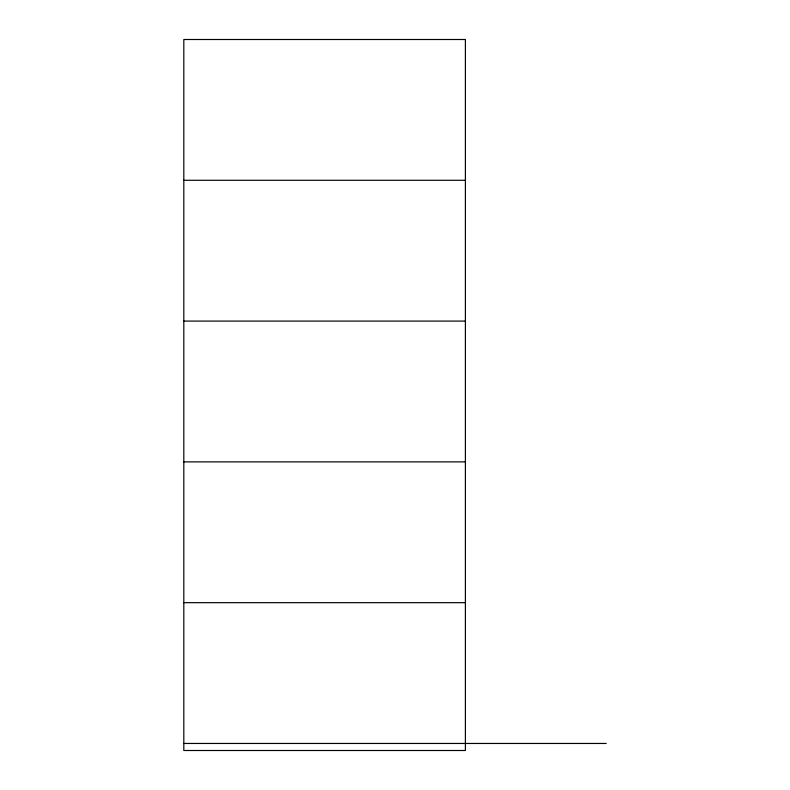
<?xml version="1.0" encoding="UTF-8"?>
<svg xmlns="http://www.w3.org/2000/svg" width="790" height="790" viewBox="0 0 790 790"><rect width="100%" height="100%" fill="white"/><g stroke="black" fill="none" stroke-linecap="round" stroke-linejoin="round"><path stroke-width="1.19" d="M183.813 180.288L465.399 180.288M183.813 321.086L465.399 321.086M183.813 461.874L465.399 461.874M183.813 602.671L465.399 602.671M183.813 743.459L606.187 743.459M465.399 39.5L183.813 39.5L183.813 750.5L465.399 750.5L465.399 39.5"/></g></svg>
